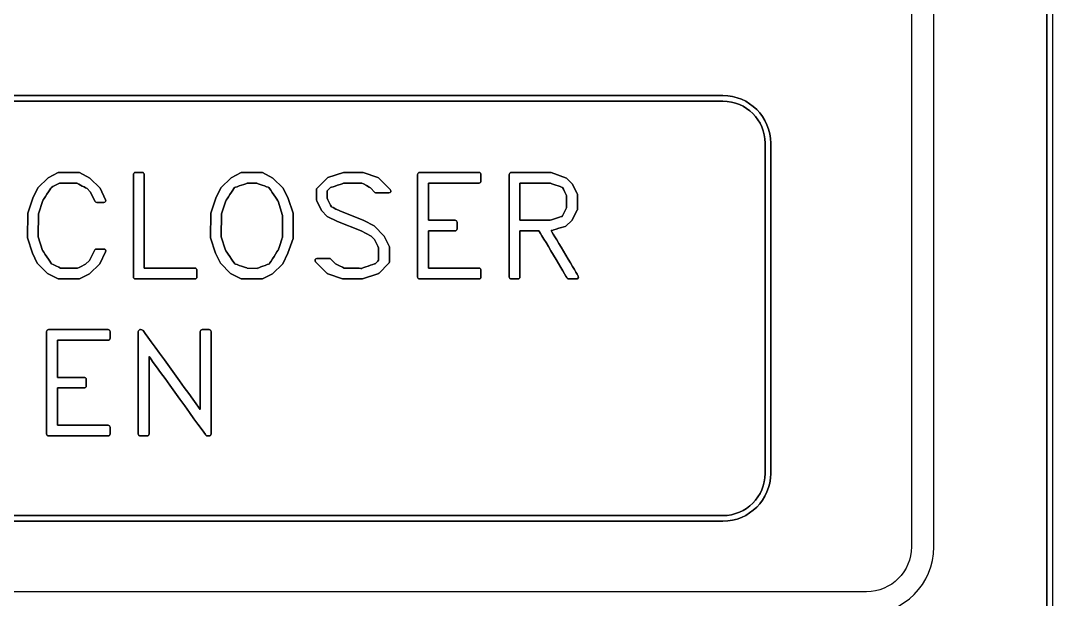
# Model space of a CAD drawing. Extents: x 5.5 to 12.5, y 5.1 to 18.5.
# Drawn here: x 10.671 to 12.51, y 6.168 to 7.2 of the extents above; entities that cross this region are included whole.
import ezdxf

# ---------------------------------------------------------------- set-up
doc = ezdxf.new("R2010")
doc.units = 0
doc.header["$MEASUREMENT"] = 0
doc.layers.get('0').update_dxf_attribs({"linetype": 'CONTINUOUS'})

msp = doc.modelspace()

# ---------------------------------------------------------------- linework, layer by layer
at = {"color": 7}
for points, knots in [([(12.1297, 18.4983), (12.1297, 18.4983), (5.8796, 18.4983), (5.8796, 18.4983), (5.6701, 18.4983), (5.4996, 18.3279), (5.4996, 18.1183), (5.4996, 18.1183), (5.4996, 5.8684), (5.4996, 5.8684), (5.4996, 5.6589), (5.6701, 5.4884), (5.8796, 5.4884), (5.8796, 5.4884), (12.1297, 5.4884), (12.1297, 5.4884), (12.3391, 5.4884), (12.5097, 5.6589), (12.5097, 5.8684), (12.5097, 5.8684), (12.5097, 18.1183), (12.5097, 18.1183), (12.5097, 18.3279), (12.3391, 18.4983), (12.1297, 18.4983)], [0, 0, 0, 0, 1, 1, 1, 2, 2, 2, 3, 3, 3, 4, 4, 4, 5, 5, 5, 6, 6, 6, 7, 7, 7, 8, 8, 8, 8]), ([(12.1297, 18.4883), (12.1297, 18.4883), (5.8796, 18.4883), (5.8796, 18.4883), (5.6756, 18.4883), (5.5096, 18.3224), (5.5096, 18.1183), (5.5096, 18.1183), (5.5096, 5.8684), (5.5096, 5.8684), (5.5096, 5.6644), (5.6756, 5.4984), (5.8796, 5.4984), (5.8796, 5.4984), (12.1297, 5.4984), (12.1297, 5.4984), (12.1724, 5.4984), (12.213, 5.5056), (12.2513, 5.519), (12.2513, 5.519), (12.2489, 5.519), (12.2489, 5.519), (12.2489, 5.519), (12.2382, 5.5232), (12.2382, 5.5232), (12.2382, 5.5232), (12.2341, 5.5273), (12.2341, 5.5273), (12.2341, 5.5273), (12.231, 5.5332), (12.231, 5.5332), (12.2313, 5.5325), (12.2323, 5.5325), (12.233, 5.5321), (12.2327, 5.5328), (12.2323, 5.5339), (12.2323, 5.5339), (12.232, 5.5345), (12.2316, 5.5352), (12.2316, 5.5359), (12.2316, 5.537), (12.2323, 5.538), (12.2334, 5.5383), (12.2351, 5.539), (12.2365, 5.5383), (12.2372, 5.5363), (12.2372, 5.5363), (12.2378, 5.5356), (12.2382, 5.5349), (12.2382, 5.5352), (12.2389, 5.5356), (12.2389, 5.5359), (12.2389, 5.5363), (12.2389, 5.5366), (12.2385, 5.537), (12.2385, 5.537), (12.2406, 5.5321), (12.2406, 5.5321), (12.2406, 5.5321), (12.2423, 5.5304), (12.2434, 5.5297), (12.2444, 5.5294), (12.2502, 5.5273), (12.2502, 5.5273), (12.2502, 5.5273), (12.2578, 5.527), (12.2578, 5.527), (12.2578, 5.527), (12.2647, 5.5294), (12.2661, 5.5297), (12.2668, 5.5304), (12.2699, 5.5335), (12.2706, 5.5342), (12.2709, 5.5356), (12.273, 5.5414), (12.273, 5.5414), (12.273, 5.5414), (12.2733, 5.5463), (12.2733, 5.5463), (12.2733, 5.5463), (12.2709, 5.5528), (12.2706, 5.5542), (12.2699, 5.5549), (12.2668, 5.558), (12.2657, 5.559), (12.2647, 5.5594), (12.2589, 5.5614), (12.2589, 5.5614), (12.2589, 5.5614), (12.2513, 5.5614), (12.2513, 5.5614), (12.2513, 5.5614), (12.2444, 5.5594), (12.243, 5.559), (12.2423, 5.558), (12.2396, 5.5552), (12.2396, 5.5552), (12.2385, 5.5542), (12.2368, 5.5538), (12.2354, 5.5545), (12.2341, 5.5552), (12.2334, 5.5566), (12.2334, 5.558), (12.2334, 5.558), (12.2368, 5.5879), (12.2368, 5.5879), (12.2368, 5.5897), (12.2385, 5.591), (12.2403, 5.591), (12.2403, 5.591), (12.2713, 5.591), (12.2713, 5.591), (12.2733, 5.591), (12.2747, 5.589), (12.2747, 5.5869), (12.2747, 5.5848), (12.2733, 5.5828), (12.2713, 5.5828), (12.2713, 5.5828), (12.2496, 5.5828), (12.2447, 5.5828), (12.244, 5.5793), (12.2437, 5.5735), (12.243, 5.5676), (12.2461, 5.5687), (12.2499, 5.5697), (12.2499, 5.5697), (12.2499, 5.5697), (12.2602, 5.5697), (12.2602, 5.5697), (12.2602, 5.5697), (12.2695, 5.5666), (12.2695, 5.5666), (12.2702, 5.5662), (12.2706, 5.5659), (12.2709, 5.5656), (12.2709, 5.5656), (12.2775, 5.5594), (12.2775, 5.5594), (12.2778, 5.559), (12.2781, 5.5583), (12.2781, 5.558), (12.2781, 5.558), (12.2816, 5.5473), (12.2816, 5.5473), (12.2816, 5.5473), (12.2812, 5.5401), (12.2812, 5.5401), (12.2812, 5.5401), (12.2781, 5.5308), (12.2781, 5.5308), (12.2781, 5.5301), (12.2778, 5.5297), (12.2775, 5.5294), (12.2775, 5.5294), (12.2771, 5.529), (12.2771, 5.529), (12.408, 5.5862), (12.4997, 5.7168), (12.4997, 5.8684), (12.4997, 5.8684), (12.4997, 18.1183), (12.4997, 18.1183), (12.4997, 18.3224), (12.3336, 18.4883), (12.1297, 18.4883)], [0, 0, 0, 0, 1, 1, 1, 2, 2, 2, 3, 3, 3, 4, 4, 4, 5, 5, 5, 6, 6, 6, 7, 7, 7, 8, 8, 8, 9, 9, 9, 10, 10, 10, 11, 11, 11, 12, 12, 12, 13, 13, 13, 14, 14, 14, 15, 15, 15, 16, 16, 16, 17, 17, 17, 18, 18, 18, 19, 19, 19, 20, 20, 20, 21, 21, 21, 22, 22, 22, 23, 23, 23, 24, 24, 24, 25, 25, 25, 26, 26, 26, 27, 27, 27, 28, 28, 28, 29, 29, 29, 30, 30, 30, 31, 31, 31, 32, 32, 32, 33, 33, 33, 34, 34, 34, 35, 35, 35, 36, 36, 36, 37, 37, 37, 38, 38, 38, 39, 39, 39, 40, 40, 40, 41, 41, 41, 42, 42, 42, 43, 43, 43, 44, 44, 44, 45, 45, 45, 46, 46, 46, 47, 47, 47, 48, 48, 48, 49, 49, 49, 50, 50, 50, 51, 51, 51, 52, 52, 52, 53, 53, 53, 54, 54, 54, 55, 55, 55, 55]), ([(12.4997, 5.8684), (12.4997, 5.7168), (12.408, 5.5862), (12.2771, 5.529), (12.2771, 5.529), (12.2775, 5.5294), (12.2775, 5.5294), (12.2778, 5.5297), (12.2781, 5.5301), (12.2781, 5.5308), (12.2781, 5.5308), (12.2812, 5.5401), (12.2812, 5.5401), (12.2812, 5.5401), (12.2816, 5.5473), (12.2816, 5.5473), (12.2816, 5.5473), (12.2781, 5.558), (12.2781, 5.558), (12.2781, 5.5583), (12.2778, 5.559), (12.2775, 5.5594), (12.2775, 5.5594), (12.2709, 5.5656), (12.2709, 5.5656), (12.2706, 5.5659), (12.2702, 5.5662), (12.2695, 5.5666), (12.2695, 5.5666), (12.2602, 5.5697), (12.2602, 5.5697), (12.2602, 5.5697), (12.2499, 5.5697), (12.2499, 5.5697), (12.2499, 5.5697), (12.2461, 5.5687), (12.243, 5.5676), (12.2437, 5.5735), (12.244, 5.5793), (12.2447, 5.5828), (12.2496, 5.5828), (12.2713, 5.5828), (12.2713, 5.5828), (12.2733, 5.5828), (12.2747, 5.5848), (12.2747, 5.5869), (12.2747, 5.589), (12.2733, 5.591), (12.2713, 5.591), (12.2713, 5.591), (12.2403, 5.591), (12.2403, 5.591), (12.2385, 5.591), (12.2368, 5.5897), (12.2368, 5.5879), (12.2368, 5.5879), (12.2334, 5.558), (12.2334, 5.558), (12.2334, 5.5566), (12.2341, 5.5552), (12.2354, 5.5545), (12.2368, 5.5538), (12.2385, 5.5542), (12.2396, 5.5552), (12.2396, 5.5552), (12.2423, 5.558), (12.243, 5.559), (12.2444, 5.5594), (12.2513, 5.5614), (12.2513, 5.5614), (12.2513, 5.5614), (12.2589, 5.5614), (12.2589, 5.5614), (12.2589, 5.5614), (12.2647, 5.5594), (12.2657, 5.559), (12.2668, 5.558), (12.2699, 5.5549), (12.2706, 5.5542), (12.2709, 5.5528), (12.2733, 5.5463), (12.2733, 5.5463), (12.2733, 5.5463), (12.273, 5.5414), (12.273, 5.5414), (12.273, 5.5414), (12.2709, 5.5356), (12.2706, 5.5342), (12.2699, 5.5335), (12.2668, 5.5304), (12.2661, 5.5297), (12.2647, 5.5294), (12.2578, 5.527), (12.2578, 5.527), (12.2578, 5.527), (12.2502, 5.5273), (12.2502, 5.5273), (12.2502, 5.5273), (12.2444, 5.5294), (12.2434, 5.5297), (12.2423, 5.5304), (12.2406, 5.5321), (12.2406, 5.5321), (12.2406, 5.5321), (12.2385, 5.537), (12.2385, 5.537), (12.2389, 5.5366), (12.2389, 5.5363), (12.2389, 5.5359), (12.2389, 5.5356), (12.2382, 5.5352), (12.2382, 5.5349), (12.2378, 5.5356), (12.2372, 5.5363), (12.2372, 5.5363), (12.2365, 5.5383), (12.2351, 5.539), (12.2334, 5.5383), (12.2323, 5.538), (12.2316, 5.537), (12.2316, 5.5359), (12.2316, 5.5352), (12.232, 5.5345), (12.2323, 5.5339), (12.2323, 5.5339), (12.2327, 5.5328), (12.233, 5.5321), (12.2323, 5.5325), (12.2313, 5.5325), (12.231, 5.5332), (12.231, 5.5332), (12.2341, 5.5273), (12.2341, 5.5273), (12.2341, 5.5273), (12.2382, 5.5232), (12.2382, 5.5232), (12.2382, 5.5232), (12.2489, 5.519), (12.2489, 5.519), (12.2489, 5.519), (12.2513, 5.519), (12.2513, 5.519), (12.213, 5.5056), (12.1724, 5.4984), (12.1297, 5.4984), (12.1297, 5.4984), (5.8796, 5.4984), (5.8796, 5.4984), (5.6756, 5.4984), (5.5096, 5.6644), (5.5096, 5.8684), (5.5096, 5.8684), (5.5096, 18.1183), (5.5096, 18.1183), (5.5096, 18.3224), (5.6756, 18.4883), (5.8796, 18.4883), (5.8796, 18.4883), (12.1297, 18.4883), (12.1297, 18.4883), (12.3336, 18.4883), (12.4997, 18.3224), (12.4997, 18.1183), (12.4997, 18.1183), (12.4997, 5.8684), (12.4997, 5.8684)], [0, 0, 0, 0, 1, 1, 1, 2, 2, 2, 3, 3, 3, 4, 4, 4, 5, 5, 5, 6, 6, 6, 7, 7, 7, 8, 8, 8, 9, 9, 9, 10, 10, 10, 11, 11, 11, 12, 12, 12, 13, 13, 13, 14, 14, 14, 15, 15, 15, 16, 16, 16, 17, 17, 17, 18, 18, 18, 19, 19, 19, 20, 20, 20, 21, 21, 21, 22, 22, 22, 23, 23, 23, 24, 24, 24, 25, 25, 25, 26, 26, 26, 27, 27, 27, 28, 28, 28, 29, 29, 29, 30, 30, 30, 31, 31, 31, 32, 32, 32, 33, 33, 33, 34, 34, 34, 35, 35, 35, 36, 36, 36, 37, 37, 37, 38, 38, 38, 39, 39, 39, 40, 40, 40, 41, 41, 41, 42, 42, 42, 43, 43, 43, 44, 44, 44, 45, 45, 45, 46, 46, 46, 47, 47, 47, 48, 48, 48, 49, 49, 49, 50, 50, 50, 51, 51, 51, 52, 52, 52, 53, 53, 53, 54, 54, 54, 55, 55, 55, 55]), ([(5.8286, 6.1419), (5.7624, 6.1419), (5.7087, 6.1957), (5.7087, 6.2618), (5.7087, 6.2618), (5.7087, 11.1118), (5.7087, 11.1118), (5.7087, 11.178), (5.7624, 11.2317), (5.8286, 11.2317), (5.8286, 11.2317), (12.1786, 11.2317), (12.1786, 11.2317), (12.2447, 11.2317), (12.2985, 11.178), (12.2985, 11.1118), (12.2985, 11.1118), (12.2985, 6.2618), (12.2985, 6.2618), (12.2985, 6.1957), (12.2447, 6.1419), (12.1786, 6.1419), (12.1786, 6.1419), (5.8286, 6.1419), (5.8286, 6.1419)], [0, 0, 0, 0, 1, 1, 1, 2, 2, 2, 3, 3, 3, 4, 4, 4, 5, 5, 5, 6, 6, 6, 7, 7, 7, 8, 8, 8, 8]), ([(12.1786, 6.1819), (12.2227, 6.1819), (12.2585, 6.2177), (12.2585, 6.2618), (12.2585, 6.2618), (12.2585, 11.1118), (12.2585, 11.1118), (12.2585, 11.1559), (12.2227, 11.1917), (12.1786, 11.1917), (12.1786, 11.1917), (5.8286, 11.1917), (5.8286, 11.1917), (5.7845, 11.1917), (5.7487, 11.1559), (5.7487, 11.1118), (5.7487, 11.1118), (5.7487, 6.2618), (5.7487, 6.2618), (5.7487, 6.2177), (5.7845, 6.1819), (5.8286, 6.1819), (5.8286, 6.1819), (12.1786, 6.1819), (12.1786, 6.1819)], [0, 0, 0, 0, 1, 1, 1, 2, 2, 2, 3, 3, 3, 4, 4, 4, 5, 5, 5, 6, 6, 6, 7, 7, 7, 8, 8, 8, 8]), ([(9.6096, 6.3176), (9.7997, 6.3335), (9.9486, 6.4954), (9.9486, 6.6862), (9.9486, 6.8902), (9.7825, 7.0562), (9.5786, 7.0562), (9.5786, 7.0562), (9.5786, 7.0662), (9.5786, 7.0662), (9.5786, 7.0662), (11.9226, 7.0662), (11.9226, 7.0662), (11.9695, 7.0662), (12.0077, 7.028), (12.0077, 6.9811), (12.0077, 6.9811), (12.0077, 6.3927), (12.0077, 6.3927), (12.0077, 6.3459), (11.9695, 6.3076), (11.9226, 6.3076), (11.9226, 6.3076), (9.6103, 6.3076), (9.6103, 6.3076), (9.6103, 6.3076), (9.6096, 6.3176), (9.6096, 6.3176)], [0, 0, 0, 0, 1, 1, 1, 2, 2, 2, 3, 3, 3, 4, 4, 4, 5, 5, 5, 6, 6, 6, 7, 7, 7, 8, 8, 8, 9, 9, 9, 9]), ([(12.0077, 6.3927), (12.0077, 6.3927), (12.0077, 6.9811), (12.0077, 6.9811), (12.0077, 7.028), (11.9695, 7.0662), (11.9226, 7.0662), (11.9226, 7.0662), (9.5786, 7.0662), (9.5786, 7.0662), (9.5786, 7.0662), (9.5786, 7.0562), (9.5786, 7.0562), (9.7825, 7.0562), (9.9486, 6.8902), (9.9486, 6.6862), (9.9486, 6.4954), (9.7997, 6.3335), (9.6096, 6.3176), (9.6096, 6.3176), (9.6103, 6.3076), (9.6103, 6.3076), (9.6103, 6.3076), (11.9226, 6.3076), (11.9226, 6.3076), (11.9695, 6.3076), (12.0077, 6.3459), (12.0077, 6.3927)], [0, 0, 0, 0, 1, 1, 1, 2, 2, 2, 3, 3, 3, 4, 4, 4, 5, 5, 5, 6, 6, 6, 7, 7, 7, 8, 8, 8, 9, 9, 9, 9]), ([(11.9977, 6.3927), (11.9977, 6.3927), (11.9977, 6.9811), (11.9977, 6.9811), (11.9977, 7.0225), (11.964, 7.0562), (11.9226, 7.0562), (11.9226, 7.0562), (9.8221, 7.0562), (9.664, 7.0562), (9.8325, 7.0173), (9.9586, 6.8664), (9.9586, 6.6862), (9.9586, 6.5102), (9.8352, 6.3586), (9.6692, 6.3176), (9.7808, 6.3176), (11.9226, 6.3176), (11.9226, 6.3176), (11.964, 6.3176), (11.9977, 6.3514), (11.9977, 6.3927)], [0, 0, 0, 0, 1, 1, 1, 2, 2, 2, 3, 3, 3, 4, 4, 4, 5, 5, 5, 6, 6, 6, 7, 7, 7, 7]), ([(9.9586, 6.6862), (9.9586, 6.8664), (9.8325, 7.0173), (9.664, 7.0562), (9.8221, 7.0562), (11.9226, 7.0562), (11.9226, 7.0562), (11.964, 7.0562), (11.9977, 7.0225), (11.9977, 6.9811), (11.9977, 6.9811), (11.9977, 6.3927), (11.9977, 6.3927), (11.9977, 6.3514), (11.964, 6.3176), (11.9226, 6.3176), (11.9226, 6.3176), (9.7808, 6.3176), (9.6692, 6.3176), (9.8352, 6.3586), (9.9586, 6.5102), (9.9586, 6.6862)], [0, 0, 0, 0, 1, 1, 1, 2, 2, 2, 3, 3, 3, 4, 4, 4, 5, 5, 5, 6, 6, 6, 7, 7, 7, 7]), ([(10.692, 6.7855), (10.692, 6.7855), (10.6831, 6.8127), (10.6831, 6.8127), (10.6831, 6.8127), (10.6834, 6.8568), (10.6834, 6.8568), (10.6834, 6.8568), (10.6924, 6.8833), (10.6924, 6.8833), (10.6924, 6.8833), (10.7013, 6.9019), (10.7013, 6.9019), (10.7013, 6.9019), (10.7199, 6.9198), (10.7199, 6.9198), (10.7199, 6.9198), (10.7375, 6.9288), (10.7375, 6.9288), (10.7378, 6.9291), (10.7385, 6.9291), (10.7389, 6.9291), (10.7389, 6.9291), (10.774, 6.9291), (10.774, 6.9291), (10.7747, 6.9291), (10.7751, 6.9291), (10.7757, 6.9288), (10.7757, 6.9288), (10.7943, 6.9191), (10.7943, 6.9191), (10.7943, 6.9191), (10.8123, 6.9009), (10.8123, 6.9009), (10.8123, 6.9009), (10.8223, 6.8805), (10.8223, 6.8805), (10.8229, 6.8795), (10.8229, 6.8781), (10.8223, 6.8771), (10.8216, 6.8761), (10.8205, 6.8757), (10.8192, 6.8757), (10.8192, 6.8757), (10.8067, 6.8757), (10.8067, 6.8757), (10.8054, 6.8757), (10.8043, 6.8764), (10.8036, 6.8774), (10.8036, 6.8774), (10.7947, 6.8947), (10.7947, 6.8947), (10.7947, 6.8947), (10.7892, 6.9005), (10.7892, 6.9005), (10.7892, 6.9005), (10.7726, 6.9091), (10.7713, 6.9102), (10.7695, 6.9102), (10.742, 6.9102), (10.7403, 6.9102), (10.7392, 6.9095), (10.7272, 6.9033), (10.7258, 6.9026), (10.7248, 6.9012), (10.7103, 6.8792), (10.7103, 6.8792), (10.7103, 6.8792), (10.7024, 6.8554), (10.7024, 6.8554), (10.7024, 6.8554), (10.702, 6.8144), (10.702, 6.8144), (10.702, 6.8144), (10.7099, 6.7903), (10.7099, 6.7903), (10.7099, 6.7903), (10.7248, 6.7679), (10.7258, 6.7665), (10.7272, 6.7658), (10.7406, 6.7593), (10.7416, 6.7586), (10.7434, 6.7586), (10.7706, 6.7586), (10.7723, 6.7586), (10.7733, 6.7593), (10.7864, 6.7655), (10.7864, 6.7655), (10.7864, 6.7655), (10.7933, 6.7724), (10.7933, 6.7724), (10.7933, 6.7724), (10.8033, 6.791), (10.8033, 6.791), (10.8036, 6.792), (10.805, 6.7927), (10.8061, 6.7927), (10.8061, 6.7927), (10.8192, 6.7927), (10.8192, 6.7927), (10.8205, 6.7927), (10.8216, 6.792), (10.8223, 6.7913), (10.8229, 6.7903), (10.8229, 6.7889), (10.8223, 6.7879), (10.8223, 6.7879), (10.8119, 6.7665), (10.8119, 6.7665), (10.8119, 6.7665), (10.7933, 6.7486), (10.7933, 6.7486), (10.7933, 6.7486), (10.7757, 6.7396), (10.7757, 6.7396), (10.7751, 6.7396), (10.7747, 6.7393), (10.774, 6.7393), (10.774, 6.7393), (10.7389, 6.7393), (10.7389, 6.7393), (10.7385, 6.7393), (10.7378, 6.7396), (10.7375, 6.7396), (10.7375, 6.7396), (10.7189, 6.7493), (10.7189, 6.7493), (10.7189, 6.7493), (10.7006, 6.7675), (10.7006, 6.7675), (10.7006, 6.7675), (10.692, 6.7855), (10.692, 6.7855)], [0, 0, 0, 0, 1, 1, 1, 2, 2, 2, 3, 3, 3, 4, 4, 4, 5, 5, 5, 6, 6, 6, 7, 7, 7, 8, 8, 8, 9, 9, 9, 10, 10, 10, 11, 11, 11, 12, 12, 12, 13, 13, 13, 14, 14, 14, 15, 15, 15, 16, 16, 16, 17, 17, 17, 18, 18, 18, 19, 19, 19, 20, 20, 20, 21, 21, 21, 22, 22, 22, 23, 23, 23, 24, 24, 24, 25, 25, 25, 26, 26, 26, 27, 27, 27, 28, 28, 28, 29, 29, 29, 30, 30, 30, 31, 31, 31, 32, 32, 32, 33, 33, 33, 34, 34, 34, 35, 35, 35, 36, 36, 36, 37, 37, 37, 38, 38, 38, 39, 39, 39, 40, 40, 40, 41, 41, 41, 42, 42, 42, 43, 43, 43, 44, 44, 44, 44]), ([(10.7375, 6.7396), (10.7378, 6.7396), (10.7385, 6.7393), (10.7389, 6.7393), (10.7389, 6.7393), (10.774, 6.7393), (10.774, 6.7393), (10.7747, 6.7393), (10.7751, 6.7396), (10.7757, 6.7396), (10.7757, 6.7396), (10.7933, 6.7486), (10.7933, 6.7486), (10.7933, 6.7486), (10.8119, 6.7665), (10.8119, 6.7665), (10.8119, 6.7665), (10.8223, 6.7879), (10.8223, 6.7879), (10.8229, 6.7889), (10.8229, 6.7903), (10.8223, 6.7913), (10.8216, 6.792), (10.8205, 6.7927), (10.8192, 6.7927), (10.8192, 6.7927), (10.8061, 6.7927), (10.8061, 6.7927), (10.805, 6.7927), (10.8036, 6.792), (10.8033, 6.791), (10.8033, 6.791), (10.7933, 6.7724), (10.7933, 6.7724), (10.7933, 6.7724), (10.7864, 6.7655), (10.7864, 6.7655), (10.7864, 6.7655), (10.7733, 6.7593), (10.7723, 6.7586), (10.7706, 6.7586), (10.7434, 6.7586), (10.7416, 6.7586), (10.7406, 6.7593), (10.7272, 6.7658), (10.7258, 6.7665), (10.7248, 6.7679), (10.7099, 6.7903), (10.7099, 6.7903), (10.7099, 6.7903), (10.702, 6.8144), (10.702, 6.8144), (10.702, 6.8144), (10.7024, 6.8554), (10.7024, 6.8554), (10.7024, 6.8554), (10.7103, 6.8792), (10.7103, 6.8792), (10.7103, 6.8792), (10.7248, 6.9012), (10.7258, 6.9026), (10.7272, 6.9033), (10.7392, 6.9095), (10.7403, 6.9102), (10.742, 6.9102), (10.7695, 6.9102), (10.7713, 6.9102), (10.7726, 6.9091), (10.7892, 6.9005), (10.7892, 6.9005), (10.7892, 6.9005), (10.7947, 6.8947), (10.7947, 6.8947), (10.7947, 6.8947), (10.8036, 6.8774), (10.8036, 6.8774), (10.8043, 6.8764), (10.8054, 6.8757), (10.8067, 6.8757), (10.8067, 6.8757), (10.8192, 6.8757), (10.8192, 6.8757), (10.8205, 6.8757), (10.8216, 6.8761), (10.8223, 6.8771), (10.8229, 6.8781), (10.8229, 6.8795), (10.8223, 6.8805), (10.8223, 6.8805), (10.8123, 6.9009), (10.8123, 6.9009), (10.8123, 6.9009), (10.7943, 6.9191), (10.7943, 6.9191), (10.7943, 6.9191), (10.7757, 6.9288), (10.7757, 6.9288), (10.7751, 6.9291), (10.7747, 6.9291), (10.774, 6.9291), (10.774, 6.9291), (10.7389, 6.9291), (10.7389, 6.9291), (10.7385, 6.9291), (10.7378, 6.9291), (10.7375, 6.9288), (10.7375, 6.9288), (10.7199, 6.9198), (10.7199, 6.9198), (10.7199, 6.9198), (10.7013, 6.9019), (10.7013, 6.9019), (10.7013, 6.9019), (10.6924, 6.8833), (10.6924, 6.8833), (10.6924, 6.8833), (10.6834, 6.8568), (10.6834, 6.8568), (10.6834, 6.8568), (10.6831, 6.8127), (10.6831, 6.8127), (10.6831, 6.8127), (10.692, 6.7855), (10.692, 6.7855), (10.692, 6.7855), (10.7006, 6.7675), (10.7006, 6.7675), (10.7006, 6.7675), (10.7189, 6.7493), (10.7189, 6.7493), (10.7189, 6.7493), (10.7375, 6.7396), (10.7375, 6.7396)], [0, 0, 0, 0, 1, 1, 1, 2, 2, 2, 3, 3, 3, 4, 4, 4, 5, 5, 5, 6, 6, 6, 7, 7, 7, 8, 8, 8, 9, 9, 9, 10, 10, 10, 11, 11, 11, 12, 12, 12, 13, 13, 13, 14, 14, 14, 15, 15, 15, 16, 16, 16, 17, 17, 17, 18, 18, 18, 19, 19, 19, 20, 20, 20, 21, 21, 21, 22, 22, 22, 23, 23, 23, 24, 24, 24, 25, 25, 25, 26, 26, 26, 27, 27, 27, 28, 28, 28, 29, 29, 29, 30, 30, 30, 31, 31, 31, 32, 32, 32, 33, 33, 33, 34, 34, 34, 35, 35, 35, 36, 36, 36, 37, 37, 37, 38, 38, 38, 39, 39, 39, 40, 40, 40, 41, 41, 41, 42, 42, 42, 43, 43, 43, 44, 44, 44, 44]), ([(10.8719, 6.7427), (10.8719, 6.7427), (10.8719, 6.9257), (10.8719, 6.9257), (10.8719, 6.9274), (10.8736, 6.9291), (10.8753, 6.9291), (10.8753, 6.9291), (10.8877, 6.9291), (10.8877, 6.9291), (10.8894, 6.9291), (10.8912, 6.9274), (10.8912, 6.9257), (10.8912, 6.9257), (10.8912, 6.7651), (10.8912, 6.7586), (10.8974, 6.7586), (10.9814, 6.7586), (10.9814, 6.7586), (10.9835, 6.7586), (10.9849, 6.7569), (10.9849, 6.7551), (10.9849, 6.7551), (10.9849, 6.7427), (10.9849, 6.7427), (10.9849, 6.741), (10.9835, 6.7393), (10.9814, 6.7393), (10.9814, 6.7393), (10.8753, 6.7393), (10.8753, 6.7393), (10.8736, 6.7393), (10.8719, 6.741), (10.8719, 6.7427)], [0, 0, 0, 0, 1, 1, 1, 2, 2, 2, 3, 3, 3, 4, 4, 4, 5, 5, 5, 6, 6, 6, 7, 7, 7, 8, 8, 8, 9, 9, 9, 10, 10, 10, 11, 11, 11, 11]), ([(10.9849, 6.7427), (10.9849, 6.7427), (10.9849, 6.7551), (10.9849, 6.7551), (10.9849, 6.7569), (10.9835, 6.7586), (10.9814, 6.7586), (10.9814, 6.7586), (10.8974, 6.7586), (10.8912, 6.7586), (10.8912, 6.7651), (10.8912, 6.9257), (10.8912, 6.9257), (10.8912, 6.9274), (10.8894, 6.9291), (10.8877, 6.9291), (10.8877, 6.9291), (10.8753, 6.9291), (10.8753, 6.9291), (10.8736, 6.9291), (10.8719, 6.9274), (10.8719, 6.9257), (10.8719, 6.9257), (10.8719, 6.7427), (10.8719, 6.7427), (10.8719, 6.741), (10.8736, 6.7393), (10.8753, 6.7393), (10.8753, 6.7393), (10.9814, 6.7393), (10.9814, 6.7393), (10.9835, 6.7393), (10.9849, 6.741), (10.9849, 6.7427)], [0, 0, 0, 0, 1, 1, 1, 2, 2, 2, 3, 3, 3, 4, 4, 4, 5, 5, 5, 6, 6, 6, 7, 7, 7, 8, 8, 8, 9, 9, 9, 10, 10, 10, 11, 11, 11, 11]), ([(11.1564, 6.8116), (11.1564, 6.8116), (11.1471, 6.7851), (11.1471, 6.7851), (11.1471, 6.7851), (11.1382, 6.7665), (11.1382, 6.7665), (11.1382, 6.7665), (11.1196, 6.7486), (11.1196, 6.7486), (11.1196, 6.7486), (11.102, 6.7396), (11.102, 6.7396), (11.1013, 6.7396), (11.101, 6.7393), (11.1003, 6.7393), (11.1003, 6.7393), (11.0651, 6.7393), (11.0651, 6.7393), (11.0648, 6.7393), (11.0641, 6.7396), (11.0638, 6.7396), (11.0638, 6.7396), (11.0451, 6.7493), (11.0451, 6.7493), (11.0451, 6.7493), (11.0269, 6.7675), (11.0269, 6.7675), (11.0269, 6.7675), (11.0183, 6.7855), (11.0183, 6.7855), (11.0183, 6.7855), (11.0093, 6.8127), (11.0093, 6.8127), (11.0093, 6.8127), (11.0097, 6.8568), (11.0097, 6.8568), (11.0097, 6.8568), (11.0186, 6.8833), (11.0186, 6.8833), (11.0186, 6.8833), (11.0276, 6.9019), (11.0276, 6.9019), (11.0276, 6.9019), (11.0462, 6.9198), (11.0462, 6.9198), (11.0462, 6.9198), (11.0638, 6.9288), (11.0638, 6.9288), (11.0644, 6.9291), (11.0648, 6.9291), (11.0655, 6.9291), (11.0655, 6.9291), (11.1003, 6.9291), (11.1003, 6.9291), (11.101, 6.9291), (11.1013, 6.9291), (11.102, 6.9288), (11.102, 6.9288), (11.1206, 6.9191), (11.1206, 6.9191), (11.1206, 6.9191), (11.1389, 6.9009), (11.1389, 6.9009), (11.1389, 6.9009), (11.1475, 6.8826), (11.1475, 6.8826), (11.1475, 6.8826), (11.1564, 6.8568), (11.1564, 6.8568), (11.1564, 6.8564), (11.1564, 6.8561), (11.1564, 6.8557), (11.1564, 6.8557), (11.1564, 6.8116), (11.1564, 6.8116)], [0, 0, 0, 0, 1, 1, 1, 2, 2, 2, 3, 3, 3, 4, 4, 4, 5, 5, 5, 6, 6, 6, 7, 7, 7, 8, 8, 8, 9, 9, 9, 10, 10, 10, 11, 11, 11, 12, 12, 12, 13, 13, 13, 14, 14, 14, 15, 15, 15, 16, 16, 16, 17, 17, 17, 18, 18, 18, 19, 19, 19, 20, 20, 20, 21, 21, 21, 22, 22, 22, 23, 23, 23, 24, 24, 24, 25, 25, 25, 25]), ([(11.1475, 6.8826), (11.1475, 6.8826), (11.1389, 6.9009), (11.1389, 6.9009), (11.1389, 6.9009), (11.1206, 6.9191), (11.1206, 6.9191), (11.1206, 6.9191), (11.102, 6.9288), (11.102, 6.9288), (11.1013, 6.9291), (11.101, 6.9291), (11.1003, 6.9291), (11.1003, 6.9291), (11.0655, 6.9291), (11.0655, 6.9291), (11.0648, 6.9291), (11.0644, 6.9291), (11.0638, 6.9288), (11.0638, 6.9288), (11.0462, 6.9198), (11.0462, 6.9198), (11.0462, 6.9198), (11.0276, 6.9019), (11.0276, 6.9019), (11.0276, 6.9019), (11.0186, 6.8833), (11.0186, 6.8833), (11.0186, 6.8833), (11.0097, 6.8568), (11.0097, 6.8568), (11.0097, 6.8568), (11.0093, 6.8127), (11.0093, 6.8127), (11.0093, 6.8127), (11.0183, 6.7855), (11.0183, 6.7855), (11.0183, 6.7855), (11.0269, 6.7675), (11.0269, 6.7675), (11.0269, 6.7675), (11.0451, 6.7493), (11.0451, 6.7493), (11.0451, 6.7493), (11.0638, 6.7396), (11.0638, 6.7396), (11.0641, 6.7396), (11.0648, 6.7393), (11.0651, 6.7393), (11.0651, 6.7393), (11.1003, 6.7393), (11.1003, 6.7393), (11.101, 6.7393), (11.1013, 6.7396), (11.102, 6.7396), (11.102, 6.7396), (11.1196, 6.7486), (11.1196, 6.7486), (11.1196, 6.7486), (11.1382, 6.7665), (11.1382, 6.7665), (11.1382, 6.7665), (11.1471, 6.7851), (11.1471, 6.7851), (11.1471, 6.7851), (11.1564, 6.8116), (11.1564, 6.8116), (11.1564, 6.8116), (11.1564, 6.8557), (11.1564, 6.8557), (11.1564, 6.8561), (11.1564, 6.8564), (11.1564, 6.8568), (11.1564, 6.8568), (11.1475, 6.8826), (11.1475, 6.8826)], [0, 0, 0, 0, 1, 1, 1, 2, 2, 2, 3, 3, 3, 4, 4, 4, 5, 5, 5, 6, 6, 6, 7, 7, 7, 8, 8, 8, 9, 9, 9, 10, 10, 10, 11, 11, 11, 12, 12, 12, 13, 13, 13, 14, 14, 14, 15, 15, 15, 16, 16, 16, 17, 17, 17, 18, 18, 18, 19, 19, 19, 20, 20, 20, 21, 21, 21, 22, 22, 22, 23, 23, 23, 24, 24, 24, 25, 25, 25, 25]), ([(11.3304, 6.8947), (11.3301, 6.8933), (11.3287, 6.8926), (11.3273, 6.8926), (11.3273, 6.8926), (11.3049, 6.8926), (11.3049, 6.8926), (11.3039, 6.8926), (11.3028, 6.8929), (11.3022, 6.8936), (11.3022, 6.8936), (11.2942, 6.9019), (11.2942, 6.9019), (11.2942, 6.9019), (11.2801, 6.9095), (11.2787, 6.9102), (11.277, 6.9102), (11.2474, 6.9102), (11.2474, 6.9102), (11.2474, 6.9102), (11.2246, 6.9026), (11.2233, 6.9022), (11.2222, 6.9016), (11.2184, 6.8978), (11.2171, 6.8964), (11.2171, 6.894), (11.2171, 6.8843), (11.2171, 6.8833), (11.2177, 6.8819), (11.2239, 6.8695), (11.2246, 6.8678), (11.2267, 6.8671), (11.2395, 6.8606), (11.2395, 6.8606), (11.2395, 6.8606), (11.2825, 6.8433), (11.2825, 6.8433), (11.2825, 6.8433), (11.3008, 6.834), (11.3008, 6.834), (11.3008, 6.834), (11.319, 6.8158), (11.319, 6.8158), (11.319, 6.8158), (11.328, 6.7965), (11.328, 6.7965), (11.328, 6.7965), (11.328, 6.7696), (11.328, 6.7696), (11.328, 6.7686), (11.3276, 6.7679), (11.327, 6.7672), (11.327, 6.7672), (11.309, 6.7493), (11.309, 6.7493), (11.3087, 6.7489), (11.308, 6.7486), (11.3077, 6.7483), (11.3077, 6.7483), (11.2804, 6.7393), (11.2804, 6.7393), (11.2804, 6.7393), (11.2446, 6.7396), (11.2446, 6.7396), (11.2446, 6.7396), (11.2184, 6.7483), (11.2184, 6.7483), (11.2181, 6.7486), (11.2174, 6.7489), (11.2171, 6.7493), (11.2171, 6.7493), (11.1964, 6.77), (11.1964, 6.77), (11.1954, 6.771), (11.1954, 6.7724), (11.1957, 6.7737), (11.1964, 6.7751), (11.1974, 6.7758), (11.1988, 6.7758), (11.1988, 6.7758), (11.2212, 6.7758), (11.2212, 6.7758), (11.2222, 6.7758), (11.2229, 6.7755), (11.2236, 6.7748), (11.2236, 6.7748), (11.2319, 6.7665), (11.2319, 6.7665), (11.2319, 6.7665), (11.246, 6.7593), (11.2474, 6.7586), (11.2491, 6.7586), (11.2787, 6.7582), (11.2787, 6.7582), (11.2787, 6.7582), (11.3011, 6.7662), (11.3028, 6.7665), (11.3035, 6.7672), (11.3073, 6.7713), (11.3087, 6.7727), (11.3087, 6.7751), (11.3087, 6.7934), (11.3087, 6.7948), (11.308, 6.7961), (11.3015, 6.8096), (11.3015, 6.8096), (11.3015, 6.8096), (11.2956, 6.8158), (11.2956, 6.8158), (11.2956, 6.8158), (11.2777, 6.8251), (11.2777, 6.8251), (11.2777, 6.8251), (11.2353, 6.842), (11.2353, 6.842), (11.2353, 6.842), (11.2174, 6.8509), (11.2174, 6.8509), (11.2174, 6.8509), (11.2071, 6.8613), (11.2071, 6.8613), (11.2071, 6.8613), (11.1985, 6.8788), (11.1985, 6.8788), (11.1981, 6.8795), (11.1981, 6.8799), (11.1981, 6.8805), (11.1981, 6.8805), (11.1981, 6.8988), (11.1981, 6.8988), (11.1981, 6.8998), (11.1985, 6.9005), (11.1991, 6.9012), (11.1991, 6.9012), (11.2171, 6.9191), (11.2171, 6.9191), (11.2174, 6.9198), (11.2181, 6.9198), (11.2184, 6.9202), (11.2184, 6.9202), (11.246, 6.9291), (11.246, 6.9291), (11.246, 6.9291), (11.2815, 6.9288), (11.2815, 6.9288), (11.2815, 6.9288), (11.3077, 6.9202), (11.3077, 6.9202), (11.3084, 6.9198), (11.3087, 6.9195), (11.309, 6.9191), (11.309, 6.9191), (11.3297, 6.8985), (11.3297, 6.8985), (11.3307, 6.8974), (11.3311, 6.896), (11.3304, 6.8947)], [0, 0, 0, 0, 1, 1, 1, 2, 2, 2, 3, 3, 3, 4, 4, 4, 5, 5, 5, 6, 6, 6, 7, 7, 7, 8, 8, 8, 9, 9, 9, 10, 10, 10, 11, 11, 11, 12, 12, 12, 13, 13, 13, 14, 14, 14, 15, 15, 15, 16, 16, 16, 17, 17, 17, 18, 18, 18, 19, 19, 19, 20, 20, 20, 21, 21, 21, 22, 22, 22, 23, 23, 23, 24, 24, 24, 25, 25, 25, 26, 26, 26, 27, 27, 27, 28, 28, 28, 29, 29, 29, 30, 30, 30, 31, 31, 31, 32, 32, 32, 33, 33, 33, 34, 34, 34, 35, 35, 35, 36, 36, 36, 37, 37, 37, 38, 38, 38, 39, 39, 39, 40, 40, 40, 41, 41, 41, 42, 42, 42, 43, 43, 43, 44, 44, 44, 45, 45, 45, 46, 46, 46, 47, 47, 47, 48, 48, 48, 49, 49, 49, 50, 50, 50, 51, 51, 51, 52, 52, 52, 52]), ([(11.309, 6.9191), (11.3087, 6.9195), (11.3084, 6.9198), (11.3077, 6.9202), (11.3077, 6.9202), (11.2815, 6.9288), (11.2815, 6.9288), (11.2815, 6.9288), (11.246, 6.9291), (11.246, 6.9291), (11.246, 6.9291), (11.2184, 6.9202), (11.2184, 6.9202), (11.2181, 6.9198), (11.2174, 6.9198), (11.2171, 6.9191), (11.2171, 6.9191), (11.1991, 6.9012), (11.1991, 6.9012), (11.1985, 6.9005), (11.1981, 6.8998), (11.1981, 6.8988), (11.1981, 6.8988), (11.1981, 6.8805), (11.1981, 6.8805), (11.1981, 6.8799), (11.1981, 6.8795), (11.1985, 6.8788), (11.1985, 6.8788), (11.2071, 6.8613), (11.2071, 6.8613), (11.2071, 6.8613), (11.2174, 6.8509), (11.2174, 6.8509), (11.2174, 6.8509), (11.2353, 6.842), (11.2353, 6.842), (11.2353, 6.842), (11.2777, 6.8251), (11.2777, 6.8251), (11.2777, 6.8251), (11.2956, 6.8158), (11.2956, 6.8158), (11.2956, 6.8158), (11.3015, 6.8096), (11.3015, 6.8096), (11.3015, 6.8096), (11.308, 6.7961), (11.3087, 6.7948), (11.3087, 6.7934), (11.3087, 6.7751), (11.3087, 6.7727), (11.3073, 6.7713), (11.3035, 6.7672), (11.3028, 6.7665), (11.3011, 6.7662), (11.2787, 6.7582), (11.2787, 6.7582), (11.2787, 6.7582), (11.2491, 6.7586), (11.2474, 6.7586), (11.246, 6.7593), (11.2319, 6.7665), (11.2319, 6.7665), (11.2319, 6.7665), (11.2236, 6.7748), (11.2236, 6.7748), (11.2229, 6.7755), (11.2222, 6.7758), (11.2212, 6.7758), (11.2212, 6.7758), (11.1988, 6.7758), (11.1988, 6.7758), (11.1974, 6.7758), (11.1964, 6.7751), (11.1957, 6.7737), (11.1954, 6.7724), (11.1954, 6.771), (11.1964, 6.77), (11.1964, 6.77), (11.2171, 6.7493), (11.2171, 6.7493), (11.2174, 6.7489), (11.2181, 6.7486), (11.2184, 6.7483), (11.2184, 6.7483), (11.2446, 6.7396), (11.2446, 6.7396), (11.2446, 6.7396), (11.2804, 6.7393), (11.2804, 6.7393), (11.2804, 6.7393), (11.3077, 6.7483), (11.3077, 6.7483), (11.308, 6.7486), (11.3087, 6.7489), (11.309, 6.7493), (11.309, 6.7493), (11.327, 6.7672), (11.327, 6.7672), (11.3276, 6.7679), (11.328, 6.7686), (11.328, 6.7696), (11.328, 6.7696), (11.328, 6.7965), (11.328, 6.7965), (11.328, 6.7965), (11.319, 6.8158), (11.319, 6.8158), (11.319, 6.8158), (11.3008, 6.834), (11.3008, 6.834), (11.3008, 6.834), (11.2825, 6.8433), (11.2825, 6.8433), (11.2825, 6.8433), (11.2395, 6.8606), (11.2395, 6.8606), (11.2395, 6.8606), (11.2267, 6.8671), (11.2246, 6.8678), (11.2239, 6.8695), (11.2177, 6.8819), (11.2171, 6.8833), (11.2171, 6.8843), (11.2171, 6.894), (11.2171, 6.8964), (11.2184, 6.8978), (11.2222, 6.9016), (11.2233, 6.9022), (11.2246, 6.9026), (11.2474, 6.9102), (11.2474, 6.9102), (11.2474, 6.9102), (11.277, 6.9102), (11.2787, 6.9102), (11.2801, 6.9095), (11.2942, 6.9019), (11.2942, 6.9019), (11.2942, 6.9019), (11.3022, 6.8936), (11.3022, 6.8936), (11.3028, 6.8929), (11.3039, 6.8926), (11.3049, 6.8926), (11.3049, 6.8926), (11.3273, 6.8926), (11.3273, 6.8926), (11.3287, 6.8926), (11.3301, 6.8933), (11.3304, 6.8947), (11.3311, 6.896), (11.3307, 6.8974), (11.3297, 6.8985), (11.3297, 6.8985), (11.309, 6.9191), (11.309, 6.9191)], [0, 0, 0, 0, 1, 1, 1, 2, 2, 2, 3, 3, 3, 4, 4, 4, 5, 5, 5, 6, 6, 6, 7, 7, 7, 8, 8, 8, 9, 9, 9, 10, 10, 10, 11, 11, 11, 12, 12, 12, 13, 13, 13, 14, 14, 14, 15, 15, 15, 16, 16, 16, 17, 17, 17, 18, 18, 18, 19, 19, 19, 20, 20, 20, 21, 21, 21, 22, 22, 22, 23, 23, 23, 24, 24, 24, 25, 25, 25, 26, 26, 26, 27, 27, 27, 28, 28, 28, 29, 29, 29, 30, 30, 30, 31, 31, 31, 32, 32, 32, 33, 33, 33, 34, 34, 34, 35, 35, 35, 36, 36, 36, 37, 37, 37, 38, 38, 38, 39, 39, 39, 40, 40, 40, 41, 41, 41, 42, 42, 42, 43, 43, 43, 44, 44, 44, 45, 45, 45, 46, 46, 46, 47, 47, 47, 48, 48, 48, 49, 49, 49, 50, 50, 50, 51, 51, 51, 52, 52, 52, 52]), ([(11.4913, 6.9136), (11.4913, 6.9116), (11.4896, 6.9102), (11.4878, 6.9102), (11.4878, 6.9102), (11.4038, 6.9102), (11.3976, 6.9102), (11.3976, 6.904), (11.3976, 6.8499), (11.3976, 6.844), (11.4034, 6.844), (11.4451, 6.844), (11.4451, 6.844), (11.4472, 6.844), (11.4486, 6.8423), (11.4486, 6.8406), (11.4486, 6.8406), (11.4486, 6.8285), (11.4486, 6.8285), (11.4486, 6.8265), (11.4472, 6.8251), (11.4451, 6.8251), (11.4451, 6.8251), (11.4034, 6.8251), (11.3976, 6.8251), (11.3976, 6.8189), (11.3976, 6.7644), (11.3976, 6.7586), (11.4038, 6.7586), (11.4878, 6.7586), (11.4878, 6.7586), (11.4896, 6.7586), (11.4913, 6.7569), (11.4913, 6.7551), (11.4913, 6.7551), (11.4913, 6.7427), (11.4913, 6.7427), (11.4913, 6.741), (11.4896, 6.7393), (11.4878, 6.7393), (11.4878, 6.7393), (11.3817, 6.7393), (11.3817, 6.7393), (11.38, 6.7393), (11.3783, 6.741), (11.3783, 6.7427), (11.3783, 6.7427), (11.3783, 6.9257), (11.3783, 6.9257), (11.3783, 6.9274), (11.38, 6.9291), (11.3817, 6.9291), (11.3817, 6.9291), (11.4878, 6.9291), (11.4878, 6.9291), (11.4896, 6.9291), (11.4913, 6.9274), (11.4913, 6.9257), (11.4913, 6.9257), (11.4913, 6.9136), (11.4913, 6.9136)], [0, 0, 0, 0, 1, 1, 1, 2, 2, 2, 3, 3, 3, 4, 4, 4, 5, 5, 5, 6, 6, 6, 7, 7, 7, 8, 8, 8, 9, 9, 9, 10, 10, 10, 11, 11, 11, 12, 12, 12, 13, 13, 13, 14, 14, 14, 15, 15, 15, 16, 16, 16, 17, 17, 17, 18, 18, 18, 19, 19, 19, 20, 20, 20, 20]), ([(11.4878, 6.9291), (11.4878, 6.9291), (11.3817, 6.9291), (11.3817, 6.9291), (11.38, 6.9291), (11.3783, 6.9274), (11.3783, 6.9257), (11.3783, 6.9257), (11.3783, 6.7427), (11.3783, 6.7427), (11.3783, 6.741), (11.38, 6.7393), (11.3817, 6.7393), (11.3817, 6.7393), (11.4878, 6.7393), (11.4878, 6.7393), (11.4896, 6.7393), (11.4913, 6.741), (11.4913, 6.7427), (11.4913, 6.7427), (11.4913, 6.7551), (11.4913, 6.7551), (11.4913, 6.7569), (11.4896, 6.7586), (11.4878, 6.7586), (11.4878, 6.7586), (11.4038, 6.7586), (11.3976, 6.7586), (11.3976, 6.7644), (11.3976, 6.8189), (11.3976, 6.8251), (11.4034, 6.8251), (11.4451, 6.8251), (11.4451, 6.8251), (11.4472, 6.8251), (11.4486, 6.8265), (11.4486, 6.8285), (11.4486, 6.8285), (11.4486, 6.8406), (11.4486, 6.8406), (11.4486, 6.8423), (11.4472, 6.844), (11.4451, 6.844), (11.4451, 6.844), (11.4034, 6.844), (11.3976, 6.844), (11.3976, 6.8499), (11.3976, 6.904), (11.3976, 6.9102), (11.4038, 6.9102), (11.4878, 6.9102), (11.4878, 6.9102), (11.4896, 6.9102), (11.4913, 6.9116), (11.4913, 6.9136), (11.4913, 6.9136), (11.4913, 6.9257), (11.4913, 6.9257), (11.4913, 6.9274), (11.4896, 6.9291), (11.4878, 6.9291)], [0, 0, 0, 0, 1, 1, 1, 2, 2, 2, 3, 3, 3, 4, 4, 4, 5, 5, 5, 6, 6, 6, 7, 7, 7, 8, 8, 8, 9, 9, 9, 10, 10, 10, 11, 11, 11, 12, 12, 12, 13, 13, 13, 14, 14, 14, 15, 15, 15, 16, 16, 16, 17, 17, 17, 18, 18, 18, 19, 19, 19, 20, 20, 20, 20]), ([(11.6646, 6.7414), (11.6639, 6.74), (11.6629, 6.7393), (11.6615, 6.7393), (11.6615, 6.7393), (11.6477, 6.7393), (11.6477, 6.7393), (11.6467, 6.7393), (11.6453, 6.74), (11.6449, 6.741), (11.6449, 6.741), (11.5967, 6.8216), (11.5946, 6.8251), (11.5915, 6.8251), (11.566, 6.8251), (11.5605, 6.8251), (11.5605, 6.8185), (11.5605, 6.7427), (11.5605, 6.7427), (11.5605, 6.741), (11.5592, 6.7393), (11.5571, 6.7393), (11.5571, 6.7393), (11.545, 6.7393), (11.545, 6.7393), (11.543, 6.7393), (11.5416, 6.741), (11.5416, 6.7427), (11.5416, 6.7427), (11.5416, 6.9257), (11.5416, 6.9257), (11.5416, 6.9274), (11.543, 6.9291), (11.545, 6.9291), (11.545, 6.9291), (11.6163, 6.9288), (11.6163, 6.9288), (11.6163, 6.9288), (11.6439, 6.9191), (11.6439, 6.9191), (11.6439, 6.9191), (11.6539, 6.9091), (11.6539, 6.9091), (11.6539, 6.9091), (11.6629, 6.8916), (11.6629, 6.8916), (11.6629, 6.8909), (11.6632, 6.8905), (11.6632, 6.8898), (11.6632, 6.8898), (11.6632, 6.8633), (11.6632, 6.8633), (11.6632, 6.863), (11.6629, 6.8623), (11.6629, 6.8619), (11.6629, 6.8619), (11.6532, 6.8433), (11.6532, 6.8433), (11.6532, 6.8433), (11.6425, 6.8333), (11.6425, 6.8333), (11.6425, 6.8333), (11.6184, 6.8261), (11.6163, 6.8254), (11.6219, 6.8165), (11.6646, 6.7448), (11.6646, 6.7448), (11.6646, 6.7441), (11.6649, 6.7434), (11.6649, 6.7427), (11.6649, 6.7424), (11.6649, 6.7417), (11.6646, 6.7414)], [0, 0, 0, 0, 1, 1, 1, 2, 2, 2, 3, 3, 3, 4, 4, 4, 5, 5, 5, 6, 6, 6, 7, 7, 7, 8, 8, 8, 9, 9, 9, 10, 10, 10, 11, 11, 11, 12, 12, 12, 13, 13, 13, 14, 14, 14, 15, 15, 15, 16, 16, 16, 17, 17, 17, 18, 18, 18, 19, 19, 19, 20, 20, 20, 21, 21, 21, 22, 22, 22, 23, 23, 23, 24, 24, 24, 24]), ([(11.6163, 6.8254), (11.6184, 6.8261), (11.6425, 6.8333), (11.6425, 6.8333), (11.6425, 6.8333), (11.6532, 6.8433), (11.6532, 6.8433), (11.6532, 6.8433), (11.6629, 6.8619), (11.6629, 6.8619), (11.6629, 6.8623), (11.6632, 6.863), (11.6632, 6.8633), (11.6632, 6.8633), (11.6632, 6.8898), (11.6632, 6.8898), (11.6632, 6.8905), (11.6629, 6.8909), (11.6629, 6.8916), (11.6629, 6.8916), (11.6539, 6.9091), (11.6539, 6.9091), (11.6539, 6.9091), (11.6439, 6.9191), (11.6439, 6.9191), (11.6439, 6.9191), (11.6163, 6.9288), (11.6163, 6.9288), (11.6163, 6.9288), (11.545, 6.9291), (11.545, 6.9291), (11.543, 6.9291), (11.5416, 6.9274), (11.5416, 6.9257), (11.5416, 6.9257), (11.5416, 6.7427), (11.5416, 6.7427), (11.5416, 6.741), (11.543, 6.7393), (11.545, 6.7393), (11.545, 6.7393), (11.5571, 6.7393), (11.5571, 6.7393), (11.5592, 6.7393), (11.5605, 6.741), (11.5605, 6.7427), (11.5605, 6.7427), (11.5605, 6.8185), (11.5605, 6.8251), (11.566, 6.8251), (11.5915, 6.8251), (11.5946, 6.8251), (11.5967, 6.8216), (11.6449, 6.741), (11.6449, 6.741), (11.6453, 6.74), (11.6467, 6.7393), (11.6477, 6.7393), (11.6477, 6.7393), (11.6615, 6.7393), (11.6615, 6.7393), (11.6629, 6.7393), (11.6639, 6.74), (11.6646, 6.7414), (11.6649, 6.7417), (11.6649, 6.7424), (11.6649, 6.7427), (11.6649, 6.7434), (11.6646, 6.7441), (11.6646, 6.7448), (11.6646, 6.7448), (11.6219, 6.8165), (11.6163, 6.8254)], [0, 0, 0, 0, 1, 1, 1, 2, 2, 2, 3, 3, 3, 4, 4, 4, 5, 5, 5, 6, 6, 6, 7, 7, 7, 8, 8, 8, 9, 9, 9, 10, 10, 10, 11, 11, 11, 12, 12, 12, 13, 13, 13, 14, 14, 14, 15, 15, 15, 16, 16, 16, 17, 17, 17, 18, 18, 18, 19, 19, 19, 20, 20, 20, 21, 21, 21, 22, 22, 22, 23, 23, 23, 24, 24, 24, 24]), ([(11.1134, 6.9022), (11.1113, 6.9029), (11.091, 6.9102), (11.091, 6.9102), (11.091, 6.9102), (11.0758, 6.9102), (11.0758, 6.9102), (11.0758, 6.9102), (11.0541, 6.9029), (11.052, 6.9022), (11.051, 6.9002), (11.0365, 6.8788), (11.0365, 6.8788), (11.0365, 6.8788), (11.0286, 6.8551), (11.0286, 6.8551), (11.0286, 6.8551), (11.0283, 6.8144), (11.0283, 6.8144), (11.0283, 6.8144), (11.0362, 6.7906), (11.0362, 6.7906), (11.0362, 6.7906), (11.051, 6.7682), (11.0524, 6.7665), (11.0545, 6.7655), (11.0748, 6.7586), (11.0748, 6.7586), (11.0748, 6.7586), (11.0923, 6.7582), (11.0923, 6.7582), (11.0923, 6.7582), (11.1123, 6.7658), (11.1141, 6.7665), (11.1154, 6.7682), (11.1296, 6.7906), (11.1302, 6.7913), (11.1302, 6.7924), (11.1375, 6.8134), (11.1375, 6.8134), (11.1375, 6.8134), (11.1375, 6.8526), (11.1375, 6.8526), (11.1375, 6.8526), (11.1296, 6.8778), (11.1296, 6.8778), (11.1296, 6.8778), (11.1147, 6.9002), (11.1134, 6.9022)], [0, 0, 0, 0, 1, 1, 1, 2, 2, 2, 3, 3, 3, 4, 4, 4, 5, 5, 5, 6, 6, 6, 7, 7, 7, 8, 8, 8, 9, 9, 9, 10, 10, 10, 11, 11, 11, 12, 12, 12, 13, 13, 13, 14, 14, 14, 15, 15, 15, 16, 16, 16, 16]), ([(11.1375, 6.8526), (11.1375, 6.8526), (11.1375, 6.8134), (11.1375, 6.8134), (11.1375, 6.8134), (11.1302, 6.7924), (11.1302, 6.7913), (11.1296, 6.7906), (11.1154, 6.7682), (11.1141, 6.7665), (11.1123, 6.7658), (11.0923, 6.7582), (11.0923, 6.7582), (11.0923, 6.7582), (11.0748, 6.7586), (11.0748, 6.7586), (11.0748, 6.7586), (11.0545, 6.7655), (11.0524, 6.7665), (11.051, 6.7682), (11.0362, 6.7906), (11.0362, 6.7906), (11.0362, 6.7906), (11.0283, 6.8144), (11.0283, 6.8144), (11.0283, 6.8144), (11.0286, 6.8551), (11.0286, 6.8551), (11.0286, 6.8551), (11.0365, 6.8788), (11.0365, 6.8788), (11.0365, 6.8788), (11.051, 6.9002), (11.052, 6.9022), (11.0541, 6.9029), (11.0758, 6.9102), (11.0758, 6.9102), (11.0758, 6.9102), (11.091, 6.9102), (11.091, 6.9102), (11.091, 6.9102), (11.1113, 6.9029), (11.1134, 6.9022), (11.1147, 6.9002), (11.1296, 6.8778), (11.1296, 6.8778), (11.1296, 6.8778), (11.1375, 6.8526), (11.1375, 6.8526)], [0, 0, 0, 0, 1, 1, 1, 2, 2, 2, 3, 3, 3, 4, 4, 4, 5, 5, 5, 6, 6, 6, 7, 7, 7, 8, 8, 8, 9, 9, 9, 10, 10, 10, 11, 11, 11, 12, 12, 12, 13, 13, 13, 14, 14, 14, 15, 15, 15, 16, 16, 16, 16]), ([(11.6439, 6.8881), (11.6432, 6.8895), (11.6377, 6.9005), (11.6367, 6.9022), (11.6343, 6.9033), (11.6146, 6.9102), (11.6146, 6.9102), (11.6146, 6.9102), (11.5667, 6.9102), (11.5605, 6.9102), (11.5605, 6.904), (11.5605, 6.8499), (11.5605, 6.844), (11.5667, 6.844), (11.6139, 6.844), (11.6139, 6.844), (11.6139, 6.844), (11.6336, 6.8502), (11.636, 6.8509), (11.637, 6.853), (11.6432, 6.865), (11.6439, 6.8661), (11.6439, 6.8678), (11.6439, 6.8867), (11.6439, 6.8881)], [0, 0, 0, 0, 1, 1, 1, 2, 2, 2, 3, 3, 3, 4, 4, 4, 5, 5, 5, 6, 6, 6, 7, 7, 7, 8, 8, 8, 8]), ([(11.636, 6.8509), (11.6336, 6.8502), (11.6139, 6.844), (11.6139, 6.844), (11.6139, 6.844), (11.5667, 6.844), (11.5605, 6.844), (11.5605, 6.8499), (11.5605, 6.904), (11.5605, 6.9102), (11.5667, 6.9102), (11.6146, 6.9102), (11.6146, 6.9102), (11.6146, 6.9102), (11.6343, 6.9033), (11.6367, 6.9022), (11.6377, 6.9005), (11.6432, 6.8895), (11.6439, 6.8881), (11.6439, 6.8867), (11.6439, 6.8678), (11.6439, 6.8661), (11.6432, 6.865), (11.637, 6.853), (11.636, 6.8509)], [0, 0, 0, 0, 1, 1, 1, 2, 2, 2, 3, 3, 3, 4, 4, 4, 5, 5, 5, 6, 6, 6, 7, 7, 7, 8, 8, 8, 8]), ([(10.8302, 6.6335), (10.8302, 6.6315), (10.8288, 6.6301), (10.8267, 6.6301), (10.8267, 6.6301), (10.743, 6.6301), (10.7365, 6.6301), (10.7365, 6.6239), (10.7365, 6.5701), (10.7365, 6.5639), (10.7423, 6.5639), (10.784, 6.5639), (10.784, 6.5639), (10.7861, 6.5639), (10.7878, 6.5626), (10.7878, 6.5605), (10.7878, 6.5605), (10.7878, 6.5484), (10.7878, 6.5484), (10.7878, 6.5464), (10.7861, 6.545), (10.784, 6.545), (10.784, 6.545), (10.7423, 6.545), (10.7365, 6.545), (10.7365, 6.5388), (10.7365, 6.4844), (10.7365, 6.4785), (10.743, 6.4785), (10.8267, 6.4785), (10.8267, 6.4785), (10.8288, 6.4785), (10.8302, 6.4771), (10.8302, 6.4751), (10.8302, 6.4751), (10.8302, 6.463), (10.8302, 6.463), (10.8302, 6.4609), (10.8288, 6.4596), (10.8267, 6.4596), (10.8267, 6.4596), (10.7206, 6.4596), (10.7206, 6.4596), (10.7189, 6.4596), (10.7172, 6.4609), (10.7172, 6.463), (10.7172, 6.463), (10.7172, 6.6456), (10.7172, 6.6456), (10.7172, 6.6477), (10.7189, 6.649), (10.7206, 6.649), (10.7206, 6.649), (10.8267, 6.649), (10.8267, 6.649), (10.8288, 6.649), (10.8302, 6.6477), (10.8302, 6.6456), (10.8302, 6.6456), (10.8302, 6.6335), (10.8302, 6.6335)], [0, 0, 0, 0, 1, 1, 1, 2, 2, 2, 3, 3, 3, 4, 4, 4, 5, 5, 5, 6, 6, 6, 7, 7, 7, 8, 8, 8, 9, 9, 9, 10, 10, 10, 11, 11, 11, 12, 12, 12, 13, 13, 13, 14, 14, 14, 15, 15, 15, 16, 16, 16, 17, 17, 17, 18, 18, 18, 19, 19, 19, 20, 20, 20, 20]), ([(10.8267, 6.649), (10.8267, 6.649), (10.7206, 6.649), (10.7206, 6.649), (10.7189, 6.649), (10.7172, 6.6477), (10.7172, 6.6456), (10.7172, 6.6456), (10.7172, 6.463), (10.7172, 6.463), (10.7172, 6.4609), (10.7189, 6.4596), (10.7206, 6.4596), (10.7206, 6.4596), (10.8267, 6.4596), (10.8267, 6.4596), (10.8288, 6.4596), (10.8302, 6.4609), (10.8302, 6.463), (10.8302, 6.463), (10.8302, 6.4751), (10.8302, 6.4751), (10.8302, 6.4771), (10.8288, 6.4785), (10.8267, 6.4785), (10.8267, 6.4785), (10.743, 6.4785), (10.7365, 6.4785), (10.7365, 6.4844), (10.7365, 6.5388), (10.7365, 6.545), (10.7423, 6.545), (10.784, 6.545), (10.784, 6.545), (10.7861, 6.545), (10.7878, 6.5464), (10.7878, 6.5484), (10.7878, 6.5484), (10.7878, 6.5605), (10.7878, 6.5605), (10.7878, 6.5626), (10.7861, 6.5639), (10.784, 6.5639), (10.784, 6.5639), (10.7423, 6.5639), (10.7365, 6.5639), (10.7365, 6.5701), (10.7365, 6.6239), (10.7365, 6.6301), (10.743, 6.6301), (10.8267, 6.6301), (10.8267, 6.6301), (10.8288, 6.6301), (10.8302, 6.6315), (10.8302, 6.6335), (10.8302, 6.6335), (10.8302, 6.6456), (10.8302, 6.6456), (10.8302, 6.6477), (10.8288, 6.649), (10.8267, 6.649)], [0, 0, 0, 0, 1, 1, 1, 2, 2, 2, 3, 3, 3, 4, 4, 4, 5, 5, 5, 6, 6, 6, 7, 7, 7, 8, 8, 8, 9, 9, 9, 10, 10, 10, 11, 11, 11, 12, 12, 12, 13, 13, 13, 14, 14, 14, 15, 15, 15, 16, 16, 16, 17, 17, 17, 18, 18, 18, 19, 19, 19, 20, 20, 20, 20]), ([(11.0104, 6.463), (11.0104, 6.4609), (11.0086, 6.4596), (11.0069, 6.4596), (11.0069, 6.4596), (11.0038, 6.4596), (11.0038, 6.4596), (11.0028, 6.4596), (11.0017, 6.4599), (11.0011, 6.4609), (11.0011, 6.4609), (10.9108, 6.5856), (10.8998, 6.6011), (10.8998, 6.5825), (10.8998, 6.463), (10.8998, 6.463), (10.8998, 6.4609), (10.898, 6.4596), (10.896, 6.4596), (10.896, 6.4596), (10.8839, 6.4596), (10.8839, 6.4596), (10.8822, 6.4596), (10.8805, 6.4609), (10.8805, 6.463), (10.8805, 6.463), (10.8805, 6.6456), (10.8805, 6.6456), (10.8805, 6.6466), (10.8808, 6.6477), (10.8819, 6.6483), (10.8825, 6.649), (10.8836, 6.6494), (10.8846, 6.649), (10.8846, 6.649), (10.8867, 6.6487), (10.8867, 6.6487), (10.8877, 6.6487), (10.8887, 6.648), (10.8891, 6.6473), (10.8891, 6.6473), (10.98, 6.5219), (10.9911, 6.5064), (10.9911, 6.525), (10.9911, 6.6456), (10.9911, 6.6456), (10.9911, 6.6477), (10.9928, 6.649), (10.9945, 6.649), (10.9945, 6.649), (11.0069, 6.649), (11.0069, 6.649), (11.0086, 6.649), (11.0104, 6.6477), (11.0104, 6.6456), (11.0104, 6.6456), (11.0104, 6.463), (11.0104, 6.463)], [0, 0, 0, 0, 1, 1, 1, 2, 2, 2, 3, 3, 3, 4, 4, 4, 5, 5, 5, 6, 6, 6, 7, 7, 7, 8, 8, 8, 9, 9, 9, 10, 10, 10, 11, 11, 11, 12, 12, 12, 13, 13, 13, 14, 14, 14, 15, 15, 15, 16, 16, 16, 17, 17, 17, 18, 18, 18, 19, 19, 19, 19]), ([(11.0069, 6.649), (11.0069, 6.649), (10.9945, 6.649), (10.9945, 6.649), (10.9928, 6.649), (10.9911, 6.6477), (10.9911, 6.6456), (10.9911, 6.6456), (10.9911, 6.525), (10.9911, 6.5064), (10.98, 6.5219), (10.8891, 6.6473), (10.8891, 6.6473), (10.8887, 6.648), (10.8877, 6.6487), (10.8867, 6.6487), (10.8867, 6.6487), (10.8846, 6.649), (10.8846, 6.649), (10.8836, 6.6494), (10.8825, 6.649), (10.8819, 6.6483), (10.8808, 6.6477), (10.8805, 6.6466), (10.8805, 6.6456), (10.8805, 6.6456), (10.8805, 6.463), (10.8805, 6.463), (10.8805, 6.4609), (10.8822, 6.4596), (10.8839, 6.4596), (10.8839, 6.4596), (10.896, 6.4596), (10.896, 6.4596), (10.898, 6.4596), (10.8998, 6.4609), (10.8998, 6.463), (10.8998, 6.463), (10.8998, 6.5825), (10.8998, 6.6011), (10.9108, 6.5856), (11.0011, 6.4609), (11.0011, 6.4609), (11.0017, 6.4599), (11.0028, 6.4596), (11.0038, 6.4596), (11.0038, 6.4596), (11.0069, 6.4596), (11.0069, 6.4596), (11.0086, 6.4596), (11.0104, 6.4609), (11.0104, 6.463), (11.0104, 6.463), (11.0104, 6.6456), (11.0104, 6.6456), (11.0104, 6.6477), (11.0086, 6.649), (11.0069, 6.649)], [0, 0, 0, 0, 1, 1, 1, 2, 2, 2, 3, 3, 3, 4, 4, 4, 5, 5, 5, 6, 6, 6, 7, 7, 7, 8, 8, 8, 9, 9, 9, 10, 10, 10, 11, 11, 11, 12, 12, 12, 13, 13, 13, 14, 14, 14, 15, 15, 15, 16, 16, 16, 17, 17, 17, 18, 18, 18, 19, 19, 19, 19])]:
    msp.add_open_spline(points, degree=3, knots=knots, dxfattribs=at)

doc.saveas('drawing.dxf')
